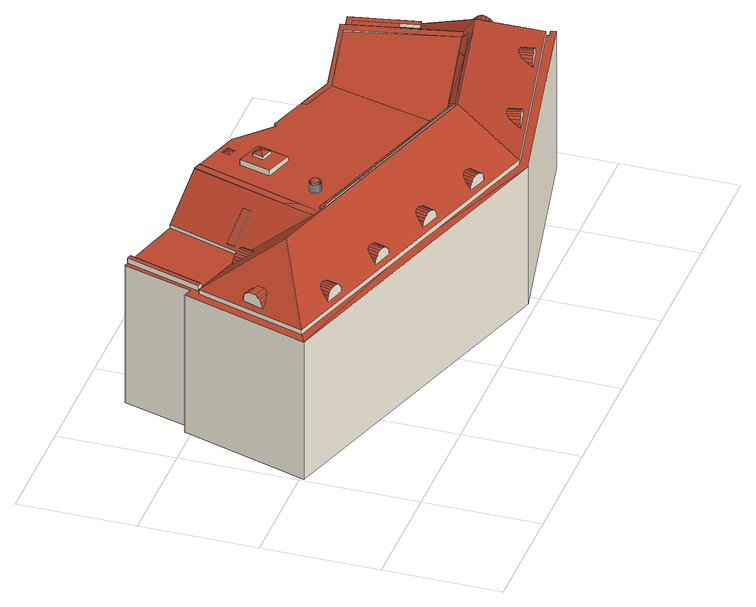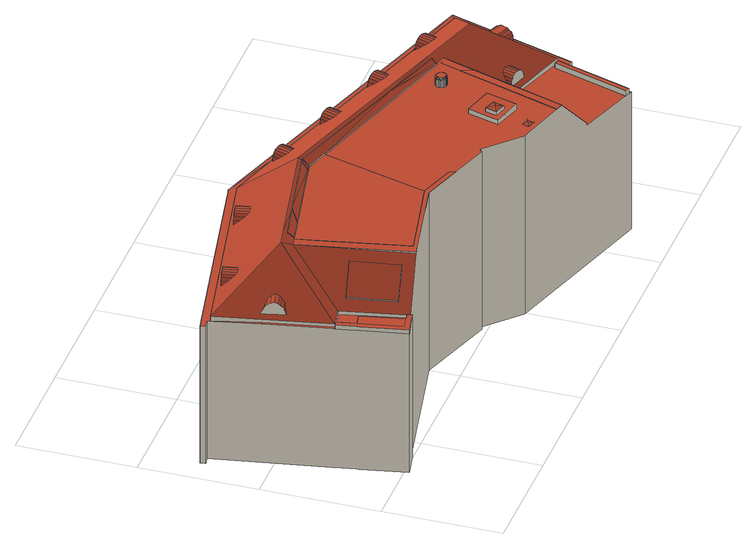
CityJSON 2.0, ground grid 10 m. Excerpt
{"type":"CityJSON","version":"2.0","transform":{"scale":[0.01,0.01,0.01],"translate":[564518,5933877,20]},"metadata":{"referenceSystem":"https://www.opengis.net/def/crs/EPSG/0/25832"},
"CityObjects":{
"building1":{"type":"Building","attributes":{"Grundfläche 2D":"744.726146","Grundhöhe NN":"20.879"},"children":["building1-1","building1-2","building1-3","building1-4","building1-5","building1-6","building1-7","building1-8","building1-9","building1-10","building1-11","building1-12","building1-13","building1-14","building1-15","building1-16","building1-17","building1-18","building1-19","building1-20"],"geometry":[{"type":"Solid","lod":"3","boundaries":[[[[0,1,2,3]],[[4,2,1]],[[5,3,2]],[[6,3,5]],[[7,3,6]],[[8,9,7]],[[9,3,7]],[[8,10,11,9]],[[12,13,10]],[[13,11,10]],[[14,15,16,17,13,12]],[[16,15,18]],[[19,17,16]],[[20,17,19]],[[20,21,22,17]],[[23,9,11]],[[24,25,26,27,28]],[[29,30,31,32,33,34,35,36,37,38,39,40,41,42,43]],[[29,44,30]],[[45,46,47,48,49,50,51,52,53,54,30,44,55,56]],[[39,38,57,58,41,40]],[[59,60,42,41,58,61,62,63,64]],[[65,45,56]],[[61,66,62]],[[67,68,63,62,66,69,70]],[[71,72,73,68,74,75]],[[76,45,77,78]],[[45,65,77]],[[63,68,73,79,64]],[[74,68,67,80,81]],[[26,51,50,82,75,74,81]],[[81,83,84,27,26]],[[81,80,85,83]],[[45,76,46]],[[76,86,46]],[[32,31,87,88,51,26,89,90,33]],[[91,92,93]],[[91,94,95,96,97,92]],[[98,99,100,96,95,101,102,103,104,105,106,107,108]],[[109,110,111,112,113,114,115,116,117,118]],[[118,119,120,121,122]],[[118,123,124,125,126,127,109]],[[118,122,123]],[[119,128,120]],[[119,129,130,131,132,133,93,92,134,135,136,137,128]],[[112,111,58,57]],[[58,111,110,61]],[[61,110,109,66]],[[125,124,123,122,121,120,128,137,136,135,134,67,70,69,66,109,127,126]],[[67,134,92,80]],[[100,83,85,80,92,97,96]],[[83,100,99,98,27,84]],[[27,98,108,107,24,28]],[[0,82,50,1]],[[50,49,4,1]],[[49,48,2,4]],[[48,47,5,2]],[[47,46,86,7,6,5]],[[86,76,8,7]],[[76,78,10,8]],[[78,77,65,56,15,14,12,10]],[[56,55,44,18,15]],[[44,29,43,19,16,18]],[[43,42,60,21,20,19]],[[60,59,22,21]],[[59,64,79,73,11,13,17,22]],[[23,11,73,72]],[[72,71,75,3,9,23]],[[75,82,0,3]],[[87,31,30]],[[30,54,53,52,88,87]],[[51,88,52]],[[89,26,25]],[[89,25,138,139,90]],[[33,90,139]],[[132,131,140,141]],[[142,93,133,132,141,143]],[[91,93,142,144]],[[145,146,147,148,105,104,103,102,101,95,94,91,144,149]],[[106,105,148,150]],[[107,106,150,151]],[[139,138,25,24,107,151,152,153]],[[139,153,154,34,33]],[[35,34,154,155]],[[36,35,155,156]],[[157,115,114,113,112,57,38,37,36,156,158]],[[116,115,157,159]],[[117,116,159,160]],[[118,117,160,161]],[[131,130,129,119,162,163,140]],[[119,118,161,162]],[[153,152,151,150,148,147,146,145,149,144,142,143,141,140,163,162,161,160,159,157,158,156,155,154]]]],"semantics":{"surfaces":[{"type":"RoofSurface"},{"type":"WallSurface"},{"type":"GroundSurface"}],"values":[[0,0,0,0,0,0,0,0,0,0,0,0,0,0,0,0,0,0,0,0,0,0,0,0,0,0,0,0,0,0,0,0,0,0,0,0,0,0,0,0,0,0,0,0,0,1,1,1,1,1,1,1,1,1,1,1,1,1,1,1,1,1,1,1,1,1,1,1,1,1,1,1,1,1,1,1,1,1,1,1,1,1,1,1,1,1,1,1,1,1,1,2]]}}]},
"building1-1":{"type":"BuildingInstallation","parents":["building1"],"geometry":[{"type":"MultiSurface","lod":"3","boundaries":[[[164,165,166,167,168,169],[170,171,172,173,174]],[[168,175,176,164,169]],[[164,176,177,166,165]],[[167,166,177,178]],[[178,175,168,167]]],"semantics":{"surfaces":[{"type":"RoofSurface"},{"type":"WallSurface"}],"values":[0,1,1,1,1]}}]},
"building1-2":{"type":"BuildingInstallation","parents":["building1"],"geometry":[{"type":"MultiSurface","lod":"3","boundaries":[[[179,180,181,182]],[[180,179,183,184]],[[182,181,185,186]],[[179,182,186,183]],[[181,180,184,185]]],"semantics":{"surfaces":[{"type":"RoofSurface"},{"type":"WallSurface"}],"values":[0,1,1,1,1]}}]},
"building1-3":{"type":"BuildingInstallation","parents":["building1"],"geometry":[{"type":"MultiSurface","lod":"3","boundaries":[[[40,187,188,189,190,191,192,193,39]],[[193,192,37,38]],[[39,193,38]],[[194,191,190]],[[194,37,192,191]]],"semantics":{"surfaces":[{"type":"RoofSurface"},{"type":"WallSurface"}],"values":[0,1,1,1,1]}}]},
"building1-4":{"type":"BuildingInstallation","parents":["building1"],"geometry":[{"type":"MultiSurface","lod":"3","boundaries":[[[195,196,197,198,199,200,201,202,203,204,205,206,207,208,209,210,211,212,213,214,215,216,217,218,219,220,221,222,223,224,225,226,227,228,229,230,231],[232,233,234,235,236,237,238,239,240,241,242,243,244,245,246,247,248,249,250,251,252,253,254,255,256,257,258,259,260,261,262,263,264,265,266,267,268]],[[199,198,269,270]],[[200,199,270,271]],[[201,200,271,272]],[[202,201,272,273]],[[198,197,274,269]],[[203,202,273,275]],[[204,203,275,276]],[[205,204,276,277]],[[206,205,277,278]],[[207,206,278,279]],[[208,207,279,280]],[[209,208,280,281]],[[210,209,281,282]],[[211,210,282,283]],[[212,211,283,284]],[[213,212,284,285]],[[214,213,285,286]],[[215,214,286,287]],[[216,215,287,288]],[[217,216,288,289]],[[218,217,289,290]],[[219,218,290,291]],[[220,219,291,292]],[[221,220,292,293]],[[222,221,293,294]],[[223,222,294,295]],[[224,223,295,296]],[[225,224,296,297]],[[226,225,297,298]],[[227,226,298,299]],[[228,227,299,300]],[[229,228,300,301]],[[230,229,301,302]],[[231,230,302,303]],[[195,231,303,304]],[[196,195,304,305]],[[197,196,305,274]]],"semantics":{"surfaces":[{"type":"RoofSurface"},{"type":"WallSurface"}],"values":[0,1,1,1,1,1,1,1,1,1,1,1,1,1,1,1,1,1,1,1,1,1,1,1,1,1,1,1,1,1,1,1,1,1,1,1,1,1]}}]},
"building1-5":{"type":"BuildingInstallation","parents":["building1"],"geometry":[{"type":"MultiSurface","lod":"3","boundaries":[[[306,307,308,309,310,311,312,313,314,315,316,317]],[[107,24,310,309,106]],[[24,28,311,310]],[[28,108,318,312,311]],[[315,314,319,99,84]],[[84,83,100,102,317,316,315]],[[102,103,104,105,308,307,306,317]],[[105,106,309,308]]],"semantics":{"surfaces":[{"type":"RoofSurface"},{"type":"WallSurface"}],"values":[0,1,1,1,1,1,1,1]}}]},
"building1-6":{"type":"BuildingInstallation","parents":["building1"],"geometry":[{"type":"MultiSurface","lod":"3","boundaries":[[[320,321,322,323]],[[322,321,324,325]],[[323,322,325,326]],[[320,323,326,327]],[[321,320,327,324]]],"semantics":{"surfaces":[{"type":"RoofSurface"},{"type":"WallSurface"}],"values":[0,1,1,1,1]}}]},
"building1-7":{"type":"BuildingInstallation","parents":["building1"],"geometry":[{"type":"MultiSurface","lod":"3","boundaries":[[[313,312,328,314]],[[328,312,318,329]],[[329,319,314,328]]],"semantics":{"surfaces":[{"type":"RoofSurface"},{"type":"WallSurface"}],"values":[0,1,1]}}]},
"building1-8":{"type":"BuildingInstallation","parents":["building1"],"geometry":[{"type":"MultiSurface","lod":"3","boundaries":[[[330,331,332,333,334,335,336,337,338,339,340,341,342,343,344,345,346,347,348,349,350,351,352,353,354,355,356,357,358,359,360,361,362,363,364,365,366]],[[353,352,245,244]],[[354,353,244,243]],[[354,243,242,355]],[[356,355,242,241]],[[357,356,241,240]],[[358,357,240,239]],[[359,358,239,238]],[[360,359,238,237]],[[361,360,237,236]],[[335,334,263,262]],[[336,335,262,261]],[[337,336,261,260]],[[338,337,260,259]],[[334,333,264,263]],[[339,338,259,258]],[[340,339,258,257]],[[341,340,257,256]],[[342,341,256,255]],[[343,342,255,254]],[[344,343,254,253]],[[345,344,253,252]],[[346,345,252,251]],[[347,346,251,250]],[[348,347,250,249]],[[349,348,249,248]],[[350,349,248,247]],[[351,350,247,246]],[[352,351,246,245]],[[362,361,236,235]],[[363,362,235,234]],[[364,363,234,233]],[[364,233,232,365]],[[366,365,232,268]],[[330,366,268,267]],[[331,330,267,266]],[[332,331,266,265]],[[333,332,265,264]]],"semantics":{"surfaces":[{"type":"RoofSurface"},{"type":"WallSurface"}],"values":[0,1,1,1,1,1,1,1,1,1,1,1,1,1,1,1,1,1,1,1,1,1,1,1,1,1,1,1,1,1,1,1,1,1,1,1,1,1]}}]},
"building1-9":{"type":"BuildingInstallation","parents":["building1"],"geometry":[{"type":"MultiSurface","lod":"3","boundaries":[[[367,368,369,370]],[[367,370,113,114]],[[368,367,114,371]],[[369,368,371,372]],[[372,113,370,369]]],"semantics":{"surfaces":[{"type":"RoofSurface"},{"type":"WallSurface"}],"values":[0,1,1,1,1]}}]},
"building1-10":{"type":"BuildingInstallation","parents":["building1"],"geometry":[{"type":"MultiSurface","lod":"3","boundaries":[[[373,374,375]],[[375,376,377]],[[375,374,376]],[[378,379,380,374,373]],[[377,380,379]],[[376,380,377]],[[374,380,376]],[[373,375,171,170]],[[173,379,378,373,170,174]],[[377,379,173,172]],[[375,377,172,171]]],"semantics":{"surfaces":[{"type":"RoofSurface"},{"type":"WallSurface"}],"values":[0,0,0,0,0,0,0,1,1,1,1]}}]},
"building1-11":{"type":"BuildingInstallation","parents":["building1"],"geometry":[{"type":"MultiSurface","lod":"3","boundaries":[[[381,382,383]],[[384,383,382,385]],[[386,384,385,387]],[[388,386,387,389]],[[390,388,389,391]],[[392,393,390,391,394]],[[395,392,394,396]],[[397,395,396,398]],[[399,397,398,400]],[[401,399,400,402]],[[403,401,402,404]],[[381,383,405]],[[403,404,406]],[[403,406,407,408,409,410,411,405,383,384,386,388,390,393,392,395,397,399,401]]],"semantics":{"surfaces":[{"type":"RoofSurface"},{"type":"WallSurface"}],"values":[0,0,0,0,0,0,0,0,0,0,0,1,1,1]}}]},
"building1-12":{"type":"BuildingInstallation","parents":["building1"],"geometry":[{"type":"MultiSurface","lod":"3","boundaries":[[[412,413,414]],[[415,414,413,416]],[[417,415,416,418]],[[419,417,418,420]],[[421,419,420,422]],[[423,421,422,424]],[[425,423,424,426]],[[427,425,426,428]],[[429,427,428,430]],[[429,430,431]],[[429,431,432]],[[432,431,433]],[[434,435,436,437,438,439,412,414,415,417,419,421,423,425,427,429,432,433,440]]],"semantics":{"surfaces":[{"type":"RoofSurface"},{"type":"WallSurface"}],"values":[0,0,0,0,0,0,0,0,0,0,0,1,1]}}]},
"building1-13":{"type":"BuildingInstallation","parents":["building1"],"geometry":[{"type":"MultiSurface","lod":"3","boundaries":[[[441,442,443,444]],[[445,446,444,443,447]],[[448,449,445,447,450]],[[448,450,451,452]],[[453,452,451,454]],[[455,453,454,456]],[[457,455,456,458]],[[459,457,458,460]],[[461,459,460,462]],[[463,461,462]],[[464,465,466,467,468,469,470,463,462,460,458,456,454,451,450,447,443,442,471]]],"semantics":{"surfaces":[{"type":"RoofSurface"},{"type":"WallSurface"}],"values":[0,0,0,0,0,0,0,0,0,0,1]}}]},
"building1-14":{"type":"BuildingInstallation","parents":["building1"],"geometry":[{"type":"MultiSurface","lod":"3","boundaries":[[[472,473,474,475,476,477]],[[478,479,475,474,473,480,481]],[[479,478,482,483,484,475]],[[485,477,476,475,484,483]],[[485,483,486]],[[485,486,477]],[[482,486,483,482,478]],[[481,480,478]]],"semantics":{"surfaces":[{"type":"RoofSurface"},{"type":"WallSurface"}],"values":[0,0,0,0,1,1,1,1]}}]},
"building1-15":{"type":"BuildingInstallation","parents":["building1"],"geometry":[{"type":"MultiSurface","lod":"3","boundaries":[[[487,488,489]],[[489,488,490]],[[488,491,490]],[[492,490,491,493]],[[494,492,493,495]],[[496,494,495,497]],[[498,496,497,499]],[[500,498,499,501]],[[502,500,501,503]],[[504,502,503,505]],[[506,504,505,507]],[[508,506,507,509]],[[487,489,510]],[[508,509,511]],[[512,513,514,515,516,510,489,490,492,494,496,498,500,502,504,506,508,511,517]]],"semantics":{"surfaces":[{"type":"RoofSurface"},{"type":"WallSurface"}],"values":[0,0,0,0,0,0,0,0,0,0,0,0,1,1,1]}}]},
"building1-16":{"type":"BuildingInstallation","parents":["building1"],"geometry":[{"type":"MultiSurface","lod":"3","boundaries":[[[518,519,520,521]],[[521,520,522,523]],[[524,525,523,522,526]],[[524,526,527,528]],[[527,529,530,528]],[[529,531,532,530]],[[531,533,534,532]],[[535,534,533,536]],[[537,538,535,536,539]],[[540,537,539]],[[541,542,543,544,545,546,540,539,536,533,531,529,527,526,522,520,519]]],"semantics":{"surfaces":[{"type":"RoofSurface"},{"type":"WallSurface"}],"values":[0,0,0,0,0,0,0,0,0,0,1]}}]},
"building1-17":{"type":"BuildingInstallation","parents":["building1"],"geometry":[{"type":"MultiSurface","lod":"3","boundaries":[[[547,548,549]],[[549,548,550,551]],[[552,549,551,553]],[[554,555,556,552,553,557]],[[558,555,554,559]],[[560,558,559,561]],[[562,560,561,563]],[[564,562,563,565]],[[566,564,565,567]],[[568,566,567,569,570]],[[568,570,571,572]],[[573,574,575,576,577,578,547,549,552,556,555,558,560,562,564,566,568,572]]],"semantics":{"surfaces":[{"type":"RoofSurface"},{"type":"WallSurface"}],"values":[0,0,0,0,0,0,0,0,0,0,0,1]}}]},
"building1-18":{"type":"BuildingInstallation","parents":["building1"],"geometry":[{"type":"MultiSurface","lod":"3","boundaries":[[[579,580,581,582]],[[583,579,582,584]],[[585,583,584,586]],[[587,585,586,588]],[[589,590,587,588,591]],[[592,589,591,593,594]],[[595,592,594,596]],[[597,595,596,598]],[[597,598,599]],[[581,580,600]],[[601,602,603,604,605,606,607,608,600,580,579,583,585,587,590,589,592,595,597,599]]],"semantics":{"surfaces":[{"type":"RoofSurface"},{"type":"WallSurface"}],"values":[0,0,0,0,0,0,0,0,0,1,1]}}]},
"building1-19":{"type":"BuildingInstallation","parents":["building1"],"geometry":[{"type":"MultiSurface","lod":"3","boundaries":[[[609,610,611]],[[610,612,611]],[[613,614,609,611,615]],[[616,617,618,615,619]],[[618,613,615]],[[616,619,620,621]],[[620,622,623,621]],[[622,624,625,623]],[[626,625,624,627]],[[628,626,627,629]],[[629,630,631,628]],[[631,630,632]],[[630,633,632]],[[632,633,634]],[[612,610,635]],[[636,637,638,634,633,630,629,627,624,622,620,619,615,611,612,635,639]]],"semantics":{"surfaces":[{"type":"RoofSurface"},{"type":"WallSurface"}],"values":[0,0,0,0,0,0,0,0,0,0,0,0,0,1,1,1]}}]},
"building1-20":{"type":"BuildingInstallation","parents":["building1"],"geometry":[{"type":"MultiSurface","lod":"3","boundaries":[[[640,641,642]],[[643,642,641,644]],[[645,643,644,646]],[[647,645,646,648]],[[649,647,648,650]],[[651,649,650,652]],[[653,651,652,654]],[[655,653,654,656]],[[657,655,656,658]],[[659,657,658,660]],[[661,662,663]],[[659,660,661,663]],[[640,642,664]],[[663,662,665]],[[665,666,667,668,669,670,671,664,642,643,645,647,649,651,653,655,657,659,663]]],"semantics":{"surfaces":[{"type":"RoofSurface"},{"type":"WallSurface"}],"values":[0,0,0,0,0,0,0,0,0,0,0,0,1,1,1]}}]}
},
"vertices":[
[3938,886,1805],[3926,940,1762],[3734,901,1762],[3611,818,1807],[3926,941,1762],[3732,901,1762],[3730,900,1762],[3001,750,1765],[3000,750,1765],[2965,685,1808],[2954,740,1766],[2944,681,1808],[2950,742,1764],[2936,684,1808],[2901,757,1764],[2746,805,1764],[2741,807,1764],[1826,1033,1807],[2744,806,1764],[1296,1255,1777],[1290,1239,1777],[1278,1205,1805],[1280,1204,1805],[2945,681,1808],[4202,1985,1418],[3825,1905,1741],[4021,958,1752],[4325,1425,1418],[4209,1953,1418],[2741,807,1754],[2984,1699,1749],[2675,1798,1752],[2665,1834,1752],[2660,1851,1752],[2330,1957,1755],[2306,1932,1755],[2016,2207,1757],[1595,2334,1761],[1528,2354,1762],[1221,1380,1767],[1220,1378,1767],[1186,1270,1768],[1290,1239,1767],[1296,1255,1767],[2744,806,1754],[2950,744,1752],[3730,900,1752],[3732,901,1752],[3734,901,1752],[3926,941,1752],[3926,940,1752],[3945,943,1752],[3750,1856,1741],[3040,1711,1749],[3000,1703,1749],[2744,805,1754],[2746,805,1754],[1212,2450,1418],[994,1776,1418],[1280,1204,1795],[1278,1205,1795],[419,1957,1418],[738,1342,1820],[1269,1176,1820],[1826,1033,1797],[2901,757,1754],[125,1021,1418],[2920,140,1418],[2941,651,1820],[1896,462,1418],[2455,287,1418],[2965,685,1798],[2945,681,1798],[2944,681,1798],[3944,855,1820],[3611,818,1797],[3000,750,1755],[2950,742,1754],[2954,740,1756],[2936,684,1798],[4701,501,1418],[4121,892,1820],[3938,886,1795],[4502,1459,1418],[4481,1455,1418],[4696,527,1418],[3001,750,1755],[2984,1699,1752],[3750,1856,1752],[3825,1905,1752],[3002,1742,1752],[4715,478,1374],[4701,501,1375],[4715,477,1374],[4705,529,1376],[4634,903,1388],[4618,901,1388],[4696,527,1376],[4325,1425,1388],[4481,1455,1388],[4502,1459,1388],[4530,1445,1388],[4526,1464,1388],[4494,1630,1388],[4490,1654,1388],[4413,2039,1388],[4200,1996,1388],[4202,1985,1388],[4209,1953,1388],[125,1021,1374],[419,1957,1373],[994,1776,1388],[1212,2450,1388],[697,2607,1375],[658,2618,1374],[626,2628,1373],[447,2034,1374],[371,2057,1372],[28,970,1372],[2909,65,1373],[1846,478,1374],[1733,514,1374],[1285,655,1374],[1235,671,1374],[1122,707,1374],[675,847,1374],[625,863,1374],[511,899,1374],[1896,462,1374],[2934,71,1373],[4715,431,1373],[4788,446,1373],[4779,491,1374],[4777,490,1374],[2920,140,1375],[2505,271,1375],[2455,287,1375],[2342,322,1375],[3743,1889,1741],[3002,1742,1749],[4788,446,88],[4779,491,88],[4715,477,88],[4777,490,88],[4715,478,88],[4526,1464,88],[4494,1630,88],[4490,1654,88],[4413,2039,88],[4530,1445,88],[4200,1996,88],[4202,1985,88],[3825,1905,88],[3002,1742,88],[2330,1957,88],[2306,1932,88],[2016,2207,88],[626,2628,88],[1212,2450,88],[447,2034,88],[371,2057,88],[28,970,88],[2909,65,88],[2934,71,88],
[1933,1961,1801],[1892,1974,1803],[1690,2032,1812],[1612,1765,1812],[1856,1694,1801],[1920,1917,1801],[1748,1862,1807],[1778,1960,1807],[1879,1929,1803],[1849,1831,1803],[1798,1847,1805],[1856,1694,1760],[1933,1961,1759],[1690,2032,1761],[1612,1765,1762],
[4010,1414,1688],[4232,1459,1498],[4150,1865,1492],[3928,1821,1682],[4010,1414,1678],[4232,1459,1488],[4150,1865,1482],[3928,1821,1672],
[1223,1367,1767],[1231,1339,1767],[1246,1280,1767],[1261,1275,1767],[1594,2334,1767],[1595,2334,1767],[1528,2354,1767],[1594,2334,1761],
[1572,1403,1834],[1565,1408,1834],[1558,1412,1834],[1550,1415,1834],[1542,1416,1834],[1534,1416,1834],[1525,1415,1834],[1517,1412,1834],[1510,1408,1834],[1504,1403,1834],[1498,1397,1834],[1494,1389,1834],[1490,1382,1834],[1489,1374,1834],[1488,1365,1834],[1489,1357,1834],[1492,1349,1834],[1495,1342,1834],[1500,1335,1834],[1506,1329,1834],[1513,1324,1834],[1521,1321,1834],[1529,1318,1834],[1537,1318,1834],[1545,1318,1834],[1554,1321,1834],[1561,1324,1834],[1568,1329,1834],[1574,1334,1834],[1579,1341,1834],[1583,1348,1834],[1586,1356,1834],[1587,1365,1834],[1586,1373,1834],[1585,1381,1834],[1582,1389,1834],[1577,1396,1834],[1575,1378,1834],[1576,1372,1834],[1577,1365,1834],[1576,1359,1834],[1574,1352,1834],[1571,1346,1834],[1567,1341,1834],[1562,1337,1834],[1556,1333,1834],[1550,1330,1834],[1544,1329,1834],[1537,1328,1834],[1531,1329,1834],[1524,1330,1834],[1518,1333,1834],[1513,1337,1834],[1508,1341,1834],[1504,1347,1834],[1501,1353,1834],[1499,1359,1834],[1498,1366,1834],[1499,1372,1834],[1500,1379,1834],[1503,1385,1834],[1506,1391,1834],[1511,1396,1834],[1516,1400,1834],[1522,1403,1834],[1528,1405,1834],[1534,1406,1834],[1541,1406,1834],[1547,1405,1834],[1554,1403,1834],[1560,1399,1834],[1565,1395,1834],[1569,1390,1834],[1572,1384,1834],[1550,1415,1764],[1542,1416,1764],[1534,1416,1764],[1525,1415,1764],[1517,1412,1764],[1558,1412,1764],[1510,1408,1764],[1504,1403,1764],[1498,1397,1764],[1494,1389,1764],[1490,1382,1764],[1489,1374,1764],[1488,1365,1765],[1489,1357,1765],[1492,1349,1765],[1495,1342,1765],[1500,1335,1764],[1506,1329,1764],[1513,1324,1764],[1521,1321,1764],[1529,1318,1764],[1537,1318,1764],[1545,1318,1764],[1554,1321,1764],[1561,1324,1764],[1568,1329,1764],[1574,1334,1764],[1579,1341,1764],[1583,1348,1764],[1586,1356,1764],[1587,1365,1763],[1586,1373,1763],[1585,1381,1763],[1582,1389,1763],[1577,1396,1763],[1572,1403,1764],[1565,1408,1764],
[4494,1630,1422],[4490,1654,1422],[4413,2039,1422],[4200,1996,1422],[4202,1985,1422],[4209,1953,1422],[4268,1965,1422],[4374,1986,1422],[4447,1621,1422],[4481,1455,1422],[4502,1459,1422],[4526,1464,1422],[4268,1965,1388],[4447,1621,1388],
[1042,1866,1446],[1241,1800,1663],[1263,1868,1664],[1064,1934,1447],[1241,1800,1653],[1263,1868,1654],[1064,1934,1437],[1042,1866,1436],
[4342,1600,1422],[4342,1600,1388],
[1569,1390,1849],[1565,1395,1849],[1560,1399,1849],[1554,1403,1849],[1547,1405,1849],[1541,1406,1849],[1534,1406,1849],[1528,1405,1849],[1522,1403,1849],[1516,1400,1849],[1511,1396,1849],[1506,1391,1849],[1503,1385,1849],[1500,1379,1849],[1499,1372,1849],[1498,1366,1849],[1499,1359,1849],[1501,1353,1849],[1504,1347,1849],[1508,1341,1849],[1513,1337,1849],[1518,1333,1849],[1524,1330,1849],[1531,1329,1849],[1537,1328,1849],[1544,1329,1849],[1550,1330,1849],[1556,1333,1849],[1562,1337,1849],[1567,1341,1849],[1571,1346,1849],[1574,1352,1849],[1576,1359,1849],[1577,1365,1849],[1576,1372,1849],[1575,1378,1849],[1572,1384,1849],
[658,2618,1422],[454,1972,1422],[493,1960,1422],[697,2607,1422],[454,1972,1374],[493,1960,1375],
[1748,1862,1834],[1812,1898,1853],[1778,1960,1834],[1814,1899,1853],[1879,1929,1834],[1798,1847,1834],[1849,1831,1834],[1816,1897,1853],
[1917,495,1448],[1917,495,1449],[1916,494,1448],[1907,497,1493],[1924,550,1493],[1896,500,1516],[1921,580,1516],[1879,505,1534],[1911,608,1534],[1857,512,1542],[1892,623,1542],[1831,521,1546],[1851,514,1543],[1867,636,1546],[1806,528,1542],[1841,639,1542],[1783,536,1534],[1815,638,1534],[1766,541,1516],[1791,621,1516],[1756,544,1493],[1773,598,1493],[1744,548,1448],[1744,549,1448],[1916,494,1447],[1744,548,1447],[1756,544,1447],[1783,536,1447],[1851,514,1447],[1896,500,1447],[1907,497,1447],
[4542,1073,1450],[4506,1055,1482],[4544,1064,1482],[4547,1054,1512],[4473,1038,1512],[4552,1032,1531],[4455,1010,1531],[4556,1012,1546],[4442,986,1546],[4563,983,1557],[4434,954,1557],[4570,952,1549],[4450,925,1549],[4576,924,1531],[4478,902,1531],[4579,911,1512],[4503,893,1512],[4583,893,1482],[4542,884,1482],[4586,876,1448],[4587,877,1448],[4587,877,1447],[4579,911,1448],[4576,924,1448],[4563,983,1449],[4556,1012,1449],[4547,1054,1450],[4544,1064,1450],[4583,893,1447],
[3291,293,1479],[3294,256,1450],[3299,257,1488],[3290,303,1488],[3294,344,1520],[3292,327,1507],[3310,260,1520],[3310,371,1538],[3303,359,1530],[3331,264,1538],[3351,268,1546],[3327,384,1546],[3356,394,1549],[3381,274,1549],[3386,396,1546],[3410,280,1546],[3412,391,1538],[3433,284,1538],[3435,373,1520],[3452,288,1520],[3455,336,1488],[3464,291,1488],[3468,292,1450],[3310,260,1450],[3331,264,1450],[3351,268,1450],[3381,274,1450],[3410,280,1450],[3452,288,1450],[3464,291,1450],[3299,257,1450],
[1802,2186,1759],[1792,2151,1760],[1835,2172,1763],[1840,2174,1763],[1837,2178,1763],[1813,2220,1759],[1867,2127,1759],[1842,2170,1763],[1803,2147,1759],[1829,2139,1759],[1878,2162,1759],[1888,2196,1759],[1844,2176,1763],[1851,2208,1759],[1888,2196,1758],
[695,879,1448],[695,881,1449],[694,877,1448],[685,880,1493],[703,935,1493],[674,884,1516],[699,965,1516],[657,889,1534],[689,992,1534],[635,896,1542],[670,1008,1542],[609,904,1546],[646,1020,1546],[584,912,1542],[619,1024,1542],[561,919,1534],[593,1022,1534],[544,925,1516],[569,1006,1516],[534,928,1493],[552,983,1493],[522,931,1448],[522,934,1448],[694,877,1446],[522,931,1446],[561,919,1446],[609,904,1446],[635,896,1446],[657,889,1446],[674,884,1446],[534,928,1446],
[4137,466,1480],[4140,428,1450],[4146,429,1490],[4136,477,1490],[4157,431,1520],[4139,516,1520],[4156,543,1538],[4149,531,1530],[4177,435,1538],[4197,439,1546],[4173,556,1546],[4227,445,1549],[4202,566,1549],[4256,451,1546],[4232,568,1546],[4280,456,1538],[4258,563,1538],[4281,544,1520],[4298,460,1520],[4298,510,1490],[4292,522,1500],[4308,462,1490],[4314,463,1450],[4146,429,1450],[4157,431,1450],[4197,439,1450],[4227,445,1450],[4256,451,1450],[4298,460,1450],
[2525,303,1448],[2526,303,1448],[2516,305,1493],[2529,329,1469],[2533,359,1493],[2505,309,1516],[2530,389,1516],[2520,416,1534],[2488,314,1534],[2491,313,1531],[2520,414,1533],[2466,321,1542],[2501,432,1542],[2440,329,1546],[2476,444,1546],[2415,337,1542],[2450,448,1542],[2392,345,1534],[2424,446,1534],[2375,350,1516],[2400,430,1516],[2365,353,1493],[2389,416,1502],[2382,406,1493],[2353,358,1448],[2353,357,1448],[2365,353,1448],[2392,345,1448],[2488,314,1448],[2491,313,1448],[2505,309,1448],[2516,305,1448],
[275,1400,1490],[271,1388,1448],[278,1386,1448],[329,1381,1490],[279,1411,1520],[367,1380,1520],[285,1428,1531],[385,1392,1531],[294,1453,1546],[410,1412,1546],[315,1511,1546],[304,1481,1546],[429,1470,1546],[320,1528,1531],[425,1479,1540],[417,1493,1531],[328,1548,1523],[415,1517,1523],[332,1561,1490],[380,1543,1490],[334,1566,1448],[271,1388,1442],[328,1548,1447],[320,1528,1447],[315,1511,1446],[304,1481,1445],[294,1453,1444],[285,1428,1444],[279,1411,1443],[275,1400,1443],
[936,1698,1493],[962,1748,1448],[953,1751,1493],[962,1749,1448],[916,1675,1516],[928,1689,1502],[941,1755,1516],[892,1659,1534],[904,1667,1526],[914,1674,1517],[924,1760,1534],[903,1767,1542],[868,1657,1542],[877,1775,1546],[841,1661,1546],[852,1783,1542],[817,1673,1542],[796,1689,1534],[828,1791,1534],[786,1716,1516],[811,1796,1516],[802,1799,1493],[785,1746,1493],[789,1802,1448],[789,1803,1448],[789,1803,1447],[962,1749,1447],[924,1760,1447],[903,1767,1447],[802,1799,1448],[953,1751,1447],
[1306,687,1448],[1306,688,1449],[1305,686,1448],[1296,688,1493],[1313,743,1493],[1284,692,1516],[1310,773,1516],[1267,697,1534],[1299,800,1534],[1246,704,1542],[1281,816,1542],[1220,712,1546],[1256,828,1546],[1195,720,1542],[1230,832,1542],[1171,728,1534],[1204,830,1534],[1154,733,1516],[1180,814,1516],[1145,736,1493],[1162,790,1493],[1133,742,1449],[1133,742,1448],[1132,740,1448],[1305,686,1447],[1132,740,1447],[1154,733,1447],[1171,728,1447],[1195,720,1447],[1246,704,1447],[1284,692,1447],[1296,688,1447]
]}
